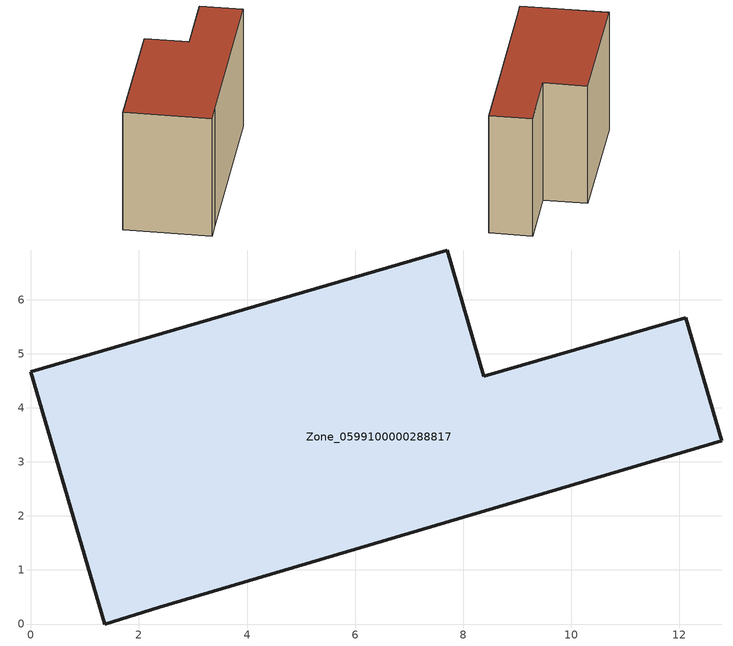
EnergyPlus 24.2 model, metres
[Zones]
Zone_0599100000288817
 floor ground (C_G): 2.37,0.31 1.37,0 0,4.67 7.7,6.92 8.38,4.58 12.12,5.67 12.78,3.39 z0
 wall outside (C_F): 7.7,6.92 0,4.67 1.37,0 2.37,0.31 12.78,3.39 12.12,5.67 8.38,4.58 7.7,6.92 z0:7.27
 roof outside (C_R): 8.38,4.58 7.7,6.92 0,4.67 1.37,0 2.37,0.31 12.78,3.39 12.12,5.67 z7.27
[BUILDING]
Pand.0599100000288817: North Axis=0; Terrain=City; Loads Convergence Tolerance Value=0.04; Temperature Convergence Tolerance Value=0.4; Solar Distribution=FullExterior; Maximum Number of Warmup Days=25; Minimum Number of Warmup Days=1
[Site:Location]
Rotterdam.The.Hague.AP_ZH_NLD Design_Conditions: Latitude=51.96; Longitude=4.45; Time Zone=1; Elevation=-4.5
[SITE:GROUNDTEMPERATURE:BUILDINGSURFACE]
18, 18, 18, 18, 18, 18, 18, 18, 18, 18, 18, 18
[MATERIAL] Thermal Absorptance=0.9; Solar Absorptance=0.7; Visible Absorptance=0.7
Name | Roughness | Thickness | Conductivity | Density | Specific Heat
G.TC.1946 | MediumSmooth | 0.15 | 1 | 540 | 1210
F.TC.1946 | Rough | 0.3 | 0.857143 | 1920 | 840
R.TC.1946 | MediumRough | 0.2 | 0.909091 | 1500 | 1000
[CONSTRUCTION]
C_G: G.TC.1946
C_F: F.TC.1946
C_R: R.TC.1946
[ZONE]
Zone_0599100000288817: Type=1; Multiplier=1; Ceiling Height=Autocalculate; Volume=Autocalculate; Floor Area=autocalculate; Part of Total Floor Area=Yes
[ZONEINFILTRATION:DESIGNFLOWRATE]
Infil_Zone_0599100000288817: Zone or ZoneList or Space or SpaceList=Zone_0599100000288817; Schedule=AlwaysOn; Design Flow Rate Calculation Method=Flow/Area; Flow Rate per Floor Area=0.003; Constant Term Coefficient=1; Temperature Term Coefficient=0; Velocity Term Coefficient=0; Velocity Squared Term Coefficient=0
[HVACTEMPLATE:ZONE:IDEALLOADSAIRSYSTEM]
Zone_0599100000288817: Maximum Heating Supply Air Temperature=50; Minimum Cooling Supply Air Temperature=13; Maximum Heating Supply Air Humidity Ratio=0.0156; Minimum Cooling Supply Air Humidity Ratio=0.0077; Heating Limit=NoLimit; Cooling Limit=NoLimit; Dehumidification Control Type=ConstantSensibleHeatRatio; Cooling Sensible Heat Ratio=0.7; Dehumidification Setpoint=60; Humidification Control Type=None; Humidification Setpoint=30; Outdoor Air Method=None; Outdoor Air Flow Rate per Person=0.00944; Outdoor Air Flow Rate per Zone Floor Area=0; Outdoor Air Flow Rate per Zone=0; Demand Controlled Ventilation Type=None; Outdoor Air Economizer Type=NoEconomizer; Heat Recovery Type=None; Sensible Heat Recovery Effectiveness=0.7; Latent Heat Recovery Effectiveness=0.65
[ZONECONTROL:THERMOSTAT]
ThermostatControl_Zone_0599100000288817: Zone or ZoneList=Zone_0599100000288817; Control Type Schedule=DualSetpointControlType; Control 1=Thermostat_Zone_0599100000288817; Temperature Difference Between Cutout And Setpoint=0
[THERMOSTATSETPOINT:DUALSETPOINT]
Thermostat_Zone_0599100000288817: Heating Setpoint Temperature Schedule=HeatingSetpoint_Zone_0599100000288817; Cooling Setpoint Temperature Schedule=CoolingSetpoint_Zone_0599100000288817
[SCHEDULE:COMPACT]
HeatingSetpoint_Zone_0599100000288817: Through: 12/31, For: AllDays, Until: 24:00, 21
CoolingSetpoint_Zone_0599100000288817: Through: 12/31, For: AllDays, Until: 24:00, 24
DualSetpointControlType: Through: 12/31, For: AllDays, Until: 24:00, 4
AlwaysOn: Through: 12/31, For: AllDays, Until: 24:00, 1
